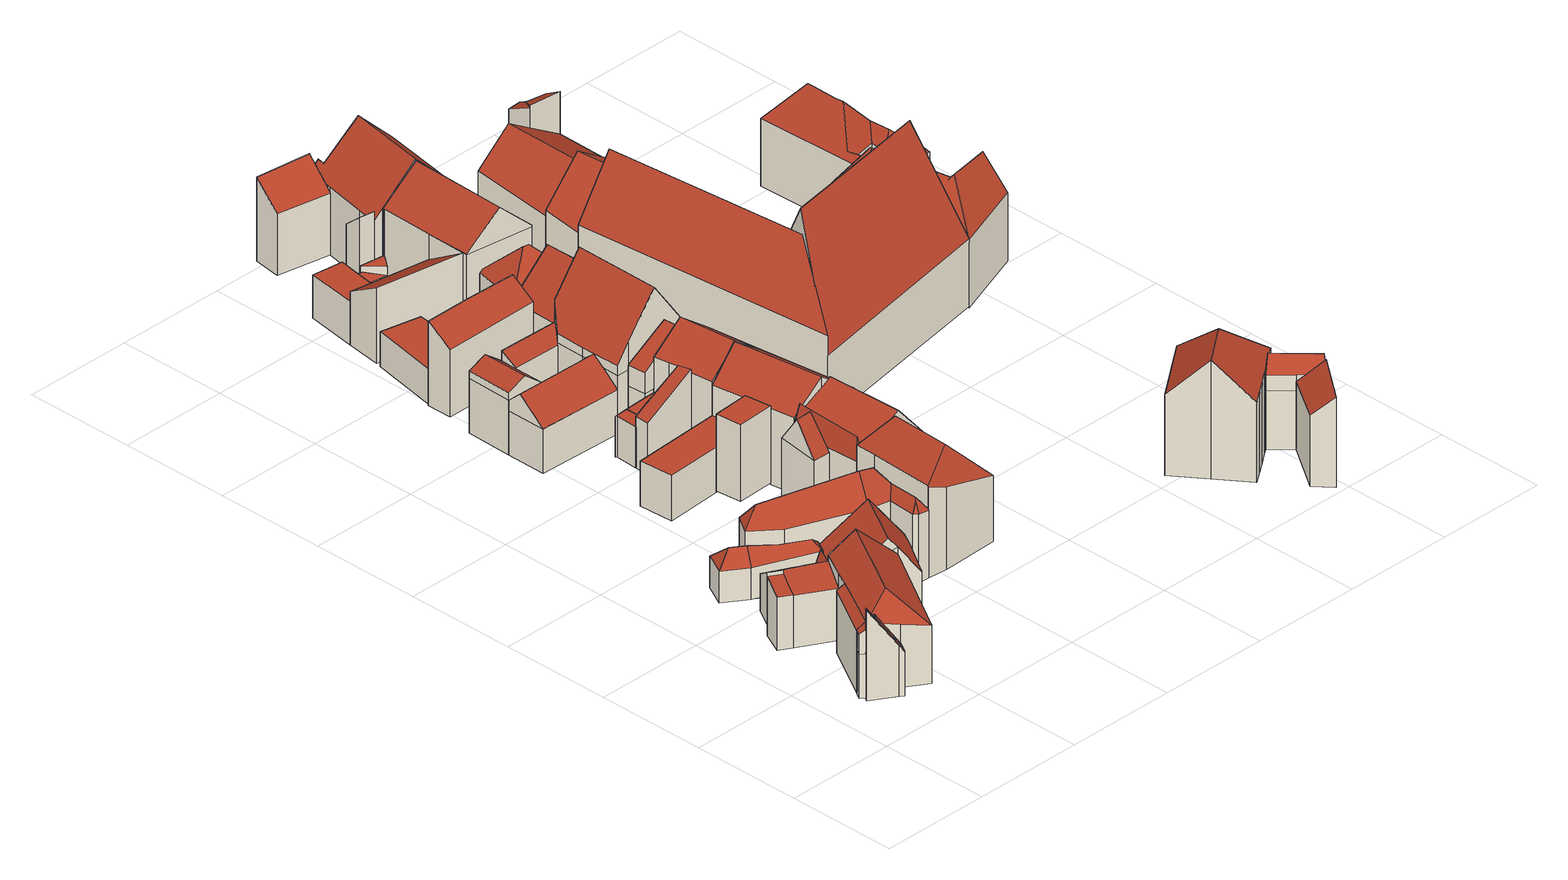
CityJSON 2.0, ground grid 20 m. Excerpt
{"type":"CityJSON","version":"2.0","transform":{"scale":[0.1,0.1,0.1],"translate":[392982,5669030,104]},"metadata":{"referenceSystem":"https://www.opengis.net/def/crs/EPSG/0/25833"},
"CityObjects":{
"building1":{"type":"Building","attributes":{"Gemeindeschluessel":14627140,"Geometrietyp2DReferenz":"3000","function":"31001_9998","roofType":"9999"},"children":["building1-1","building1-2"]},
"building1-1":{"type":"BuildingPart","attributes":{"Dachtyp_tdc":"tdcPolyFlatRoof","Dachneigung":34.37,"QualitaetDacherkennung":70,"Geometrietyp2DReferenz":"3000","roofType":"2100","measuredHeight":9.37},"parents":["building1"],"geometry":[{"type":"MultiSurface","lod":"2","boundaries":[[[0,1,2,3]],[[4,5,6,7]],[[5,0,3,6]],[[5,4,1,0]],[[3,2,7,6]],[[7,2,1,4]]],"semantics":{"surfaces":[{"type":"WallSurface"},{"type":"RoofSurface"},{"type":"GroundSurface"},{"type":"ClosureSurface"}],"values":[0,0,0,1,2,3]}}]},
"building1-2":{"type":"BuildingPart","attributes":{"Dachtyp_tdc":"tdcPolyFlatRoof","Dachneigung":31.63,"QualitaetDacherkennung":50,"Geometrietyp2DReferenz":"3000","roofType":"2100","measuredHeight":8.88},"parents":["building1"],"geometry":[{"type":"MultiSurface","lod":"2","boundaries":[[[8,9,10,2,1]],[[9,11,12,10]],[[11,4,7,12]],[[11,9,8,4]],[[7,2,10,12]],[[8,1,4]],[[1,2,7,4]]],"semantics":{"surfaces":[{"type":"WallSurface"},{"type":"RoofSurface"},{"type":"GroundSurface"},{"type":"ClosureSurface"}],"values":[0,0,0,1,2,0,3]}}]},
"building2":{"type":"Building","attributes":{"Gemeindeschluessel":14627140,"Geometrietyp2DReferenz":"3000","function":"31001_9998","roofType":"9999"},"children":["building2-1","building2-2","building2-3","building2-4","building2-5","building2-6"]},
"building2-1":{"type":"BuildingPart","attributes":{"Dachtyp_tdc":"tdcPolyFlatRoof","Dachneigung":35.45,"QualitaetDacherkennung":53,"Geometrietyp2DReferenz":"3000","roofType":"2100","measuredHeight":12.26},"parents":["building2"],"geometry":[{"type":"MultiSurface","lod":"2","boundaries":[[[13,14,15,16,17]],[[14,18,19,20,15]],[[18,14,13,21,22]],[[23,16,15,20]],[[17,16,23,24]],[[13,17,24,21]],[[22,19,18]],[[23,20,19,22,21,24]]],"semantics":{"surfaces":[{"type":"WallSurface"},{"type":"RoofSurface"},{"type":"GroundSurface"},{"type":"ClosureSurface"}],"values":[0,0,1,2,3,3,0,3]}}]},
"building2-2":{"type":"BuildingPart","attributes":{"Dachtyp_tdc":"tdcPolyFlatRoof","Dachneigung":15.86,"QualitaetDacherkennung":70,"Geometrietyp2DReferenz":"3000","roofType":"2100","measuredHeight":10.67},"parents":["building2"],"geometry":[{"type":"MultiSurface","lod":"2","boundaries":[[[25,26,27,28]],[[26,29,30,27]],[[31,25,28,32,33]],[[31,34,29,26,25]],[[28,27,30,32]],[[31,33,34]],[[33,32,30,29,34]]],"semantics":{"surfaces":[{"type":"WallSurface"},{"type":"RoofSurface"},{"type":"GroundSurface"},{"type":"ClosureSurface"}],"values":[0,0,0,1,2,0,3]}}]},
"building2-3":{"type":"BuildingPart","attributes":{"Dachtyp_tdc":"tdcHipAndGableRoof","Dachneigung":41.26,"QualitaetDacherkennung":51,"Geometrietyp2DReferenz":"3000","roofType":"5000","measuredHeight":15.75},"parents":["building2"],"geometry":[{"type":"MultiSurface","lod":"2","boundaries":[[[35,36,37,38,39]],[[36,40,41,37]],[[40,42,43,41]],[[42,44,45,46,43]],[[19,47,48,49,20]],[[50,51,44,42,52]],[[42,40,36,52]],[[36,35,47,19,22,50,52]],[[38,37,41,43,46,23,20,49]],[[51,45,44]],[[46,45,24,23]],[[21,24,45,51,50]],[[22,21,50]],[[19,20,23,24,21,22]],[[35,39,48,47]],[[39,38,49,48]]],"semantics":{"surfaces":[{"type":"WallSurface"},{"type":"RoofSurface"},{"type":"GroundSurface"},{"type":"ClosureSurface"}],"values":[0,0,0,0,0,1,1,1,2,0,3,3,0,3,0,3]}}]},
"building2-4":{"type":"BuildingPart","attributes":{"Dachtyp_tdc":"tdcPolyFlatRoof","Dachneigung":16.3,"QualitaetDacherkennung":48,"Geometrietyp2DReferenz":"3000","roofType":"2100","measuredHeight":10.95},"parents":["building2"],"geometry":[{"type":"MultiSurface","lod":"2","boundaries":[[[53,54,30,29]],[[53,55,56,54]],[[55,57,58,56]],[[57,39,38,58]],[[48,33,32,49]],[[33,48,39,57,55,53,29,34]],[[30,54,56,58,38,49,32]],[[48,49,38,39]],[[30,32,33,34,29]]],"semantics":{"surfaces":[{"type":"WallSurface"},{"type":"RoofSurface"},{"type":"GroundSurface"},{"type":"ClosureSurface"}],"values":[0,0,0,0,0,1,2,3,3]}}]},
"building2-5":{"type":"BuildingPart","attributes":{"Dachtyp_tdc":"tdcGableRoof","Dachneigung":54.19,"QualitaetDacherkennung":48,"Geometrietyp2DReferenz":"3000","roofType":"3100","measuredHeight":13.71},"parents":["building2"],"geometry":[{"type":"MultiSurface","lod":"2","boundaries":[[[45,59,60,46]],[[61,62,63,64]],[[62,17,16,63]],[[65,66,67,68,69,70]],[[45,51,69,68,71,72]],[[45,72,59]],[[62,65,70,13,17]],[[61,66,65,62]],[[16,23,46,60,64,63]],[[23,16,17,24]],[[46,23,24,45]],[[64,60,59,61]],[[67,71,68]],[[59,72,71,67,66,61]],[[13,70,69,51,50,21]],[[17,13,21,24]],[[24,21,50,51,45]]],"semantics":{"surfaces":[{"type":"WallSurface"},{"type":"RoofSurface"},{"type":"GroundSurface"},{"type":"ClosureSurface"}],"values":[0,0,0,1,1,0,0,0,2,3,3,3,0,3,0,3,3]}}]},
"building2-6":{"type":"BuildingPart","attributes":{"Dachtyp_tdc":"tdcPolyFlatRoof","Dachneigung":53.9,"QualitaetDacherkennung":33,"Geometrietyp2DReferenz":"3000","roofType":"2100","measuredHeight":16.11},"parents":["building2"],"geometry":[{"type":"MultiSurface","lod":"2","boundaries":[[[73,74,60,59,72]],[[73,75,76,74]],[[75,77,78,76]],[[77,79,66,61,64,78]],[[79,77,75,73,72,71,67]],[[60,74,76,78,64]],[[67,66,79]],[[59,60,64,61]],[[59,61,66,67,71,72]]],"semantics":{"surfaces":[{"type":"WallSurface"},{"type":"RoofSurface"},{"type":"GroundSurface"},{"type":"ClosureSurface"}],"values":[0,0,0,0,1,2,0,3,3]}}]},
"building3":{"type":"Building","attributes":{"Dachtyp_tdc":"tdcFreeFormRoof","Gemeindeschluessel":14627140,"Dachneigung":50.23,"QualitaetDacherkennung":12,"Geometrietyp2DReferenz":"3000","function":"31001_9998","roofType":"5000","measuredHeight":8.23},"geometry":[{"type":"MultiSurface","lod":"2","boundaries":[[[80,81,82,83]],[[81,84,85,82]],[[84,86,87,85]],[[86,88,89,87]],[[88,90,91,89]],[[90,80,83,91]],[[92,93,90,88]],[[94,95,92,88,86]],[[94,86,84]],[[95,94,84,81]],[[93,92,95,81,80]],[[93,80,90]],[[83,82,85,87,89,91]]],"semantics":{"surfaces":[{"type":"WallSurface"},{"type":"RoofSurface"},{"type":"GroundSurface"}],"values":[0,0,0,0,0,0,1,1,1,1,1,1,2]}}]},
"building4":{"type":"Building","attributes":{"Dachtyp_tdc":"tdcFreeFormRoof","Gemeindeschluessel":14627140,"Dachneigung":69.52,"QualitaetDacherkennung":20,"Geometrietyp2DReferenz":"3000","function":"31001_9998","roofType":"5000","measuredHeight":7.2},"geometry":[{"type":"MultiSurface","lod":"2","boundaries":[[[96,97,98,99]],[[97,100,101,98]],[[100,102,103,101]],[[102,96,99,103]],[[104,102,100]],[[105,104,100,97]],[[105,97,96]],[[104,105,96,102]],[[99,98,101,103]]],"semantics":{"surfaces":[{"type":"WallSurface"},{"type":"RoofSurface"},{"type":"GroundSurface"}],"values":[0,0,0,0,0,1,1,1,2]}}]},
"building5":{"type":"Building","attributes":{"Dachtyp_tdc":"tdcFreeFormRoof","Gemeindeschluessel":14627140,"Dachneigung":41.81,"QualitaetDacherkennung":67,"Geometrietyp2DReferenz":"3000","function":"31001_9998","roofType":"5000","measuredHeight":13.67},"geometry":[{"type":"MultiSurface","lod":"2","boundaries":[[[106,107,108,109]],[[107,110,111,108]],[[110,112,113,111]],[[112,114,115,113]],[[114,116,117,115]],[[116,118,119,117]],[[118,120,121,119]],[[120,122,123,121]],[[122,124,125,123]],[[124,106,109,125]],[[122,120,126,127,106,124]],[[127,126,118,116,114,112,110,107]],[[107,106,127]],[[120,118,126]],[[109,108,111,113,115,117,119,121,123,125]]],"semantics":{"surfaces":[{"type":"WallSurface"},{"type":"RoofSurface"},{"type":"GroundSurface"}],"values":[0,0,0,0,0,0,0,0,0,0,1,1,0,0,2]}}]},
"building6":{"type":"Building","attributes":{"Gemeindeschluessel":14627140,"Geometrietyp2DReferenz":"3000","function":"31001_9998","roofType":"9999"},"children":["building6-1","building6-2"]},
"building6-1":{"type":"BuildingPart","attributes":{"Dachtyp_tdc":"tdcFreeFormRoof","Dachneigung":55.6,"QualitaetDacherkennung":14,"Geometrietyp2DReferenz":"3000","roofType":"5000","measuredHeight":17.18},"parents":["building6"],"geometry":[{"type":"MultiSurface","lod":"2","boundaries":[[[128,129,130,131]],[[129,132,133,130]],[[132,134,135,133]],[[134,136,137,135]],[[136,138,139,137]],[[140,141,142,143]],[[141,144,145,142]],[[144,146,147,145]],[[146,148,149,147]],[[148,150,151,149]],[[150,128,131,151]],[[146,144,152,153,154]],[[144,141,152]],[[141,140,155,153,152]],[[155,138,156,157,158,154,153]],[[138,136,156]],[[136,134,157,156]],[[134,132,129,159,160,158,157]],[[129,128,159]],[[128,150,148,160,159]],[[148,146,154,158,160]],[[131,130,133,135,137,139,161,143,142,145,147,149,151]],[[161,139,138,155]],[[140,143,161,155]]],"semantics":{"surfaces":[{"type":"WallSurface"},{"type":"RoofSurface"},{"type":"GroundSurface"},{"type":"ClosureSurface"}],"values":[0,0,0,0,0,0,0,0,0,0,0,1,1,1,1,1,1,1,1,1,1,2,3,3]}}]},
"building6-2":{"type":"BuildingPart","attributes":{"Dachtyp_tdc":"tdcHipAndGableRoof","Dachneigung":46.82,"QualitaetDacherkennung":24,"Geometrietyp2DReferenz":"3000","roofType":"5000","measuredHeight":18.06},"parents":["building6"],"geometry":[{"type":"MultiSurface","lod":"2","boundaries":[[[162,163,164,165]],[[163,166,167,164]],[[166,168,169,167]],[[168,170,171,169]],[[170,172,140,143,171]],[[173,174,175,139,138]],[[174,162,165,175]],[[176,172,170,168,177]],[[168,166,163,162,177]],[[162,174,173,176,177]],[[165,164,167,169,171,143,161,139,175]],[[155,140,172,176]],[[155,161,143,140]],[[138,155,176,173]],[[138,139,161,155]]],"semantics":{"surfaces":[{"type":"WallSurface"},{"type":"RoofSurface"},{"type":"GroundSurface"},{"type":"ClosureSurface"}],"values":[0,0,0,0,0,0,0,1,1,1,2,0,3,0,3]}}]},
"building7":{"type":"Building","attributes":{"Dachtyp_tdc":"tdcPolyFlatRoof","Gemeindeschluessel":14627140,"Dachneigung":0,"QualitaetDacherkennung":45,"Geometrietyp2DReferenz":"3000","function":"31001_9998","roofType":"1000","measuredHeight":13.75},"geometry":[{"type":"MultiSurface","lod":"2","boundaries":[[[178,179,180,181]],[[179,182,183,180]],[[182,184,185,183]],[[184,178,181,185]],[[184,182,179,178]],[[181,180,183,185]]],"semantics":{"surfaces":[{"type":"WallSurface"},{"type":"RoofSurface"},{"type":"GroundSurface"}],"values":[0,0,0,0,1,2]}}]},
"building8":{"type":"Building","attributes":{"Gemeindeschluessel":14627140,"Geometrietyp2DReferenz":"3000","function":"31001_9998","roofType":"9999"},"children":["building8-1","building8-2"]},
"building8-1":{"type":"BuildingPart","attributes":{"Dachtyp_tdc":"tdcPolyFlatRoof","Dachneigung":0,"QualitaetDacherkennung":51,"Geometrietyp2DReferenz":"3000","roofType":"1000","measuredHeight":8.14},"parents":["building8"],"geometry":[{"type":"MultiSurface","lod":"2","boundaries":[[[186,187,188,189]],[[190,191,192,193]],[[191,194,195,192]],[[194,186,189,195]],[[194,191,190,187,186]],[[189,188,193,192,195]],[[193,188,187,190]]],"semantics":{"surfaces":[{"type":"WallSurface"},{"type":"RoofSurface"},{"type":"GroundSurface"},{"type":"ClosureSurface"}],"values":[0,0,0,0,1,2,3]}}]},
"building8-2":{"type":"BuildingPart","attributes":{"Dachtyp_tdc":"tdcGableRoof","Dachneigung":36.64,"QualitaetDacherkennung":86,"Geometrietyp2DReferenz":"3000","roofType":"3100","measuredHeight":18.46},"parents":["building8"],"geometry":[{"type":"MultiSurface","lod":"2","boundaries":[[[196,197,198,188,187]],[[197,199,200,198]],[[199,201,202,200]],[[201,203,204,202]],[[203,205,206,204]],[[205,207,208,206]],[[207,209,190,193,208]],[[203,201,199,197]],[[197,196,209,207,205,203]],[[193,188,198,200,202,204,206,208]],[[187,190,209,196]],[[187,188,193,190]]],"semantics":{"surfaces":[{"type":"WallSurface"},{"type":"RoofSurface"},{"type":"GroundSurface"},{"type":"ClosureSurface"}],"values":[0,0,0,0,0,0,0,1,1,2,0,3]}}]},
"building9":{"type":"Building","attributes":{"Dachtyp_tdc":"tdcPolyFlatRoof","Gemeindeschluessel":14627140,"Dachneigung":0,"QualitaetDacherkennung":65,"Geometrietyp2DReferenz":"3000","function":"31001_9998","roofType":"1000","measuredHeight":5.79},"geometry":[{"type":"MultiSurface","lod":"2","boundaries":[[[210,211,212,213]],[[211,214,215,212]],[[214,216,217,215]],[[216,218,219,217]],[[218,220,221,219]],[[220,210,213,221]],[[220,218,216,214,211,210]],[[213,212,215,217,219,221]]],"semantics":{"surfaces":[{"type":"WallSurface"},{"type":"RoofSurface"},{"type":"GroundSurface"}],"values":[0,0,0,0,0,0,1,2]}}]},
"building10":{"type":"Building","attributes":{"Gemeindeschluessel":14627140,"Geometrietyp2DReferenz":"3000","function":"31001_9998","roofType":"9999"},"children":["building10-1","building10-2","building10-3"]},
"building10-1":{"type":"BuildingPart","attributes":{"Dachtyp_tdc":"tdcGableRoof","Dachneigung":29.52,"QualitaetDacherkennung":29,"Geometrietyp2DReferenz":"3000","roofType":"3100","measuredHeight":18.26},"parents":["building10"],"geometry":[{"type":"MultiSurface","lod":"2","boundaries":[[[205,222,223,224]],[[222,225,226,223]],[[225,227,228,229,226]],[[222,205,230]],[[227,225,231]],[[205,227,231,230]],[[225,222,230,231]],[[229,232,224,223,226]],[[205,224,232,233,228,227]],[[233,232,229,228]]],"semantics":{"surfaces":[{"type":"WallSurface"},{"type":"RoofSurface"},{"type":"GroundSurface"},{"type":"ClosureSurface"}],"values":[0,0,0,0,0,1,1,2,0,3]}}]},
"building10-2":{"type":"BuildingPart","attributes":{"Dachtyp_tdc":"tdcGableRoof","Dachneigung":56.84,"QualitaetDacherkennung":91,"Geometrietyp2DReferenz":"3000","roofType":"3100","measuredHeight":17.9},"parents":["building10"],"geometry":[{"type":"MultiSurface","lod":"2","boundaries":[[[234,235,236,237]],[[235,238,239,236]],[[238,240,241,239]],[[238,235,242]],[[235,234,243,244,242]],[[240,238,242,244,245]],[[237,236,239,241]],[[234,237,241,240]],[[245,244,243]],[[240,245,243,234]]],"semantics":{"surfaces":[{"type":"WallSurface"},{"type":"RoofSurface"},{"type":"GroundSurface"},{"type":"ClosureSurface"}],"values":[0,0,0,0,1,1,2,3,0,3]}}]},
"building10-3":{"type":"BuildingPart","attributes":{"Dachtyp_tdc":"tdcFreeFormRoof","Dachneigung":81.82,"QualitaetDacherkennung":52,"Geometrietyp2DReferenz":"3000","roofType":"5000","measuredHeight":17.86},"parents":["building10"],"geometry":[{"type":"MultiSurface","lod":"2","boundaries":[[[228,246,247,229]],[[248,233,232,241,240]],[[249,233,248]],[[250,249,248,245,243,246]],[[250,246,228]],[[249,250,228,233]],[[229,247,237,241,232]],[[237,247,246,243,234]],[[240,245,248]],[[240,241,237,234]],[[240,234,243,245]],[[229,232,233,228]]],"semantics":{"surfaces":[{"type":"WallSurface"},{"type":"RoofSurface"},{"type":"GroundSurface"},{"type":"ClosureSurface"}],"values":[0,0,1,1,1,1,2,0,0,3,3,3]}}]},
"building11":{"type":"Building","attributes":{"Gemeindeschluessel":14627140,"Geometrietyp2DReferenz":"3000","function":"31001_9998","roofType":"9999"},"children":["building11-1","building11-2","building11-3","building11-4","building11-5"]},
"building11-1":{"type":"BuildingPart","attributes":{"Dachtyp_tdc":"tdcGableRoof","Dachneigung":52.94,"QualitaetDacherkennung":64,"Geometrietyp2DReferenz":"3000","roofType":"3100","measuredHeight":16.05},"parents":["building11"],"geometry":[{"type":"MultiSurface","lod":"2","boundaries":[[[251,252,253,254]],[[252,255,256,253]],[[255,257,258,256]],[[259,251,254,260]],[[251,261,262,263,264]],[[265,266,267,264,263]],[[252,267,266,255]],[[251,264,267,252]],[[255,266,265,268,257]],[[259,261,251]],[[254,253,256,258,260]],[[260,258,257,259]],[[257,268,262,261,259]],[[263,262,268,265]]],"semantics":{"surfaces":[{"type":"WallSurface"},{"type":"RoofSurface"},{"type":"GroundSurface"},{"type":"ClosureSurface"}],"values":[0,0,0,0,1,1,0,0,0,0,2,3,3,3]}}]},
"building11-2":{"type":"BuildingPart","attributes":{"Dachtyp_tdc":"tdcFreeFormRoof","Dachneigung":55.05,"QualitaetDacherkennung":51,"Geometrietyp2DReferenz":"3000","roofType":"5000","measuredHeight":22.7},"parents":["building11"],"geometry":[{"type":"MultiSurface","lod":"2","boundaries":[[[268,269,270,271,258,257]],[[272,273,274,275,276,277,278]],[[279,280,281,282]],[[280,283,261,259,260,281]],[[284,285,286,283]],[[287,288,289,290,291,286,285]],[[268,265,291,290,269]],[[272,289,288,273]],[[279,292,287,285,284,280]],[[280,284,283]],[[260,258,271,276,275,282,281]],[[261,283,262]],[[257,258,260,259]],[[257,259,261,262,268]],[[278,293,272]],[[294,270,269]],[[277,276,271,270]],[[278,277,270,294,293]],[[295,274,273]],[[282,275,274,295,279]],[[286,291,265,263,262,283]],[[263,265,268,262]],[[289,272,293,296,294,269,290]],[[293,294,296]],[[292,295,273,288,287]],[[279,295,292]]],"semantics":{"surfaces":[{"type":"WallSurface"},{"type":"RoofSurface"},{"type":"GroundSurface"},{"type":"ClosureSurface"}],"values":[0,0,0,0,1,1,0,0,0,0,2,0,3,3,0,0,3,3,0,3,0,3,0,3,0,3]}}]},
"building11-3":{"type":"BuildingPart","attributes":{"Dachtyp_tdc":"tdcPolyFlatRoof","Dachneigung":25.86,"QualitaetDacherkennung":47,"Geometrietyp2DReferenz":"3000","roofType":"2100","measuredHeight":11.58},"parents":["building11"],"geometry":[{"type":"MultiSurface","lod":"2","boundaries":[[[297,292,279,282,298,299]],[[274,300,301,302,275]],[[274,295,292,297,300]],[[302,298,282,275]],[[299,301,300,297]],[[299,298,302,301]],[[274,275,282,279,295]],[[295,279,292]]],"semantics":{"surfaces":[{"type":"WallSurface"},{"type":"RoofSurface"},{"type":"GroundSurface"},{"type":"ClosureSurface"}],"values":[0,0,1,2,0,3,3,3]}}]},
"building11-4":{"type":"BuildingPart","attributes":{"Dachtyp_tdc":"tdcGableRoof","Dachneigung":39.05,"QualitaetDacherkennung":52,"Geometrietyp2DReferenz":"3000","roofType":"3100","measuredHeight":12.03},"parents":["building11"],"geometry":[{"type":"MultiSurface","lod":"2","boundaries":[[[303,304,305,306]],[[307,277,276,308]],[[270,303,306,271]],[[270,294,296,309,310]],[[311,312,309,296,293,278]],[[307,311,278,277]],[[303,310,309,312,304]],[[270,310,303]],[[306,305,308,276,271]],[[308,305,304,307]],[[271,276,277,270]],[[277,278,293,294,270]],[[293,296,294]],[[304,312,311,307]]],"semantics":{"surfaces":[{"type":"WallSurface"},{"type":"RoofSurface"},{"type":"GroundSurface"},{"type":"ClosureSurface"}],"values":[0,0,0,1,1,0,0,0,2,3,3,3,3,3]}}]},
"building11-5":{"type":"BuildingPart","attributes":{"Dachtyp_tdc":"tdcGableRoof","Dachneigung":37.75,"QualitaetDacherkennung":76,"Geometrietyp2DReferenz":"3000","roofType":"3100","measuredHeight":12.54},"parents":["building11"],"geometry":[{"type":"MultiSurface","lod":"2","boundaries":[[[313,299,298,314]],[[301,311,307,308,302]],[[313,314,305,304,312]],[[315,316,317,318]],[[301,299,317,316,311]],[[313,318,317,299]],[[312,315,318,313]],[[311,316,315,312]],[[314,298,302,308,305]],[[302,298,299,301]],[[304,305,308,307]],[[312,304,307,311]]],"semantics":{"surfaces":[{"type":"WallSurface"},{"type":"RoofSurface"},{"type":"GroundSurface"},{"type":"ClosureSurface"}],"values":[0,0,0,1,1,0,0,0,2,3,3,3]}}]},
"building12":{"type":"Building","attributes":{"Gemeindeschluessel":14627140,"Geometrietyp2DReferenz":"3000","function":"31001_9998","roofType":"9999"},"children":["building12-1","building12-2","building12-3"]},
"building12-1":{"type":"BuildingPart","attributes":{"Dachtyp_tdc":"tdcPolyFlatRoof","Dachneigung":0,"QualitaetDacherkennung":92,"Geometrietyp2DReferenz":"3000","roofType":"1000","measuredHeight":7.24},"parents":["building12"],"geometry":[{"type":"MultiSurface","lod":"2","boundaries":[[[211,210,319,320]],[[210,321,322,319]],[[323,324,325,326]],[[324,327,328,325]],[[327,211,320,328]],[[327,324,323,321,210,211]],[[320,319,322,326,325,328]],[[326,322,321,323]]],"semantics":{"surfaces":[{"type":"WallSurface"},{"type":"RoofSurface"},{"type":"GroundSurface"},{"type":"ClosureSurface"}],"values":[0,0,0,0,0,1,2,3]}}]},
"building12-2":{"type":"BuildingPart","attributes":{"Dachtyp_tdc":"tdcGableRoof","Dachneigung":37.89,"QualitaetDacherkennung":82,"Geometrietyp2DReferenz":"3000","roofType":"3100","measuredHeight":17.95},"parents":["building12"],"geometry":[{"type":"MultiSurface","lod":"2","boundaries":[[[329,330,331,332]],[[330,333,334,331]],[[333,335,336,334]],[[335,337,338,336]],[[337,339,340,338]],[[339,199,341,340]],[[199,342,343,341]],[[342,344,345,343]],[[344,346,347,345]],[[342,199,339,337]],[[337,335,333,330,329,346,344,342]],[[332,331,334,336,338,340,341,343,345,347]],[[329,332,347,346]]],"semantics":{"surfaces":[{"type":"WallSurface"},{"type":"RoofSurface"},{"type":"GroundSurface"},{"type":"ClosureSurface"}],"values":[0,0,0,0,0,0,0,0,0,1,1,2,3]}}]},
"building12-3":{"type":"BuildingPart","attributes":{"Dachtyp_tdc":"tdcPolyFlatRoof","Dachneigung":27.36,"QualitaetDacherkennung":46,"Geometrietyp2DReferenz":"3000","roofType":"2100","measuredHeight":14.14},"parents":["building12"],"geometry":[{"type":"MultiSurface","lod":"2","boundaries":[[[348,349,329,332,322,321]],[[350,347,346]],[[350,351,352,347]],[[351,353,323,326,352]],[[351,350,349,348,353]],[[326,322,332,347,352]],[[321,323,353,348]],[[321,322,326,323]],[[346,329,349,350]],[[346,347,332,329]]],"semantics":{"surfaces":[{"type":"WallSurface"},{"type":"RoofSurface"},{"type":"GroundSurface"},{"type":"ClosureSurface"}],"values":[0,0,0,0,1,2,0,3,0,3]}}]},
"building13":{"type":"Building","attributes":{"Gemeindeschluessel":14627140,"Geometrietyp2DReferenz":"3000","function":"31001_9998","roofType":"9999"},"children":["building13-1","building13-2"]},
"building13-1":{"type":"BuildingPart","attributes":{"Dachtyp_tdc":"tdcGableRoof","Dachneigung":52.49,"QualitaetDacherkennung":61,"Geometrietyp2DReferenz":"3000","roofType":"3100","measuredHeight":18.39},"parents":["building13"],"geometry":[{"type":"MultiSurface","lod":"2","boundaries":[[[354,355,356,357]],[[355,358,359,356]],[[358,360,361,359]],[[360,362,363,361]],[[362,364,365,363]],[[364,366,367,365]],[[362,360,358,355]],[[355,354,366,364,362]],[[357,356,359,361,363,365,367]],[[357,367,366,354]]],"semantics":{"surfaces":[{"type":"WallSurface"},{"type":"RoofSurface"},{"type":"GroundSurface"},{"type":"ClosureSurface"}],"values":[0,0,0,0,0,0,1,1,2,3]}}]},
"building13-2":{"type":"BuildingPart","attributes":{"Dachtyp_tdc":"tdcPolyFlatRoof","Dachneigung":34.08,"QualitaetDacherkennung":78,"Geometrietyp2DReferenz":"3000","roofType":"2100","measuredHeight":15.21},"parents":["building13"],"geometry":[{"type":"MultiSurface","lod":"2","boundaries":[[[368,367,366]],[[368,369,370,367]],[[369,371,372,370]],[[371,373,374,372]],[[373,375,354,357,374]],[[375,373,371,369,368]],[[367,370,372,374,357]],[[368,366,354,375]],[[366,367,357,354]]],"semantics":{"surfaces":[{"type":"WallSurface"},{"type":"RoofSurface"},{"type":"GroundSurface"},{"type":"ClosureSurface"}],"values":[0,0,0,0,0,1,2,0,3]}}]},
"building14":{"type":"Building","attributes":{"Gemeindeschluessel":14627140,"Geometrietyp2DReferenz":"3000","function":"31001_9998","roofType":"9999"},"children":["building14-1","building14-2","building14-3"]},
"building14-1":{"type":"BuildingPart","attributes":{"Dachtyp_tdc":"tdcFreeFormRoof","Dachneigung":46.52,"QualitaetDacherkennung":11,"Geometrietyp2DReferenz":"3000","roofType":"5000","measuredHeight":15.55},"parents":["building14"],"geometry":[{"type":"MultiSurface","lod":"2","boundaries":[[[376,377,378,379]],[[377,380,381,382,378]],[[383,384,385,386,387]],[[384,376,379,385]],[[388,383,380,377,389]],[[390,389,377,376]],[[390,376,384]],[[384,388,389,390]],[[383,388,384]],[[379,378,382,386,385]],[[387,381,380,383]],[[387,386,382,381]]],"semantics":{"surfaces":[{"type":"WallSurface"},{"type":"RoofSurface"},{"type":"GroundSurface"},{"type":"ClosureSurface"}],"values":[0,0,0,0,1,1,1,1,0,2,0,3]}}]},
"building14-2":{"type":"BuildingPart","attributes":{"Dachtyp_tdc":"tdcPolyFlatRoof","Dachneigung":0,"QualitaetDacherkennung":59,"Geometrietyp2DReferenz":"3000","roofType":"1000","measuredHeight":5.19},"parents":["building14"],"geometry":[{"type":"MultiSurface","lod":"2","boundaries":[[[391,392,393,394]],[[392,387,386,393]],[[381,395,396,382]],[[395,397,398,396]],[[397,395,381,387,392,391]],[[394,393,386,382,396,398]],[[382,386,387,381]],[[394,398,397,391]]],"semantics":{"surfaces":[{"type":"WallSurface"},{"type":"RoofSurface"},{"type":"GroundSurface"},{"type":"ClosureSurface"}],"values":[0,0,0,0,1,2,3,3]}}]},
"building14-3":{"type":"BuildingPart","attributes":{"Dachtyp_tdc":"tdcPolyFlatRoof","Dachneigung":0,"QualitaetDacherkennung":82,"Geometrietyp2DReferenz":"3000","roofType":"1000","measuredHeight":6.39},"parents":["building14"],"geometry":[{"type":"MultiSurface","lod":"2","boundaries":[[[399,400,401,402]],[[400,403,391,394,401]],[[404,405,406,398,397]],[[405,399,402,406]],[[405,404,403,400,399]],[[402,401,394,398,406]],[[397,391,403,404]],[[397,398,394,391]]],"semantics":{"surfaces":[{"type":"WallSurface"},{"type":"RoofSurface"},{"type":"GroundSurface"},{"type":"ClosureSurface"}],"values":[0,0,0,0,1,2,0,3]}}]},
"building15":{"type":"Building","attributes":{"Gemeindeschluessel":14627140,"Geometrietyp2DReferenz":"3000","function":"31001_9998","roofType":"9999"},"children":["building15-1","building15-2","building15-3","building15-4","building15-5"]},
"building15-1":{"type":"BuildingPart","attributes":{"Dachtyp_tdc":"tdcPolyFlatRoof","Dachneigung":0,"QualitaetDacherkennung":2,"Geometrietyp2DReferenz":"3000","roofType":"1000","measuredHeight":5.65},"parents":["building15"],"geometry":[{"type":"MultiSurface","lod":"2","boundaries":[[[407,408,409,410,411]],[[412,413,414,415,416]],[[413,412,408,407]],[[411,410,415,414]],[[416,409,408,412]],[[416,415,410,409]],[[411,414,413,407]]],"semantics":{"surfaces":[{"type":"WallSurface"},{"type":"RoofSurface"},{"type":"GroundSurface"},{"type":"ClosureSurface"}],"values":[0,0,1,2,0,3,3]}}]},
"building15-2":{"type":"BuildingPart","attributes":{"Dachtyp_tdc":"tdcPolyFlatRoof","Dachneigung":0,"QualitaetDacherkennung":69,"Geometrietyp2DReferenz":"3000","roofType":"1000","measuredHeight":7.71},"parents":["building15"],"geometry":[{"type":"MultiSurface","lod":"2","boundaries":[[[417,418,419,420]],[[418,421,422,423,419]],[[424,425,426,427,428]],[[425,424,421,418,417]],[[420,419,423,427,426]],[[428,422,421,424]],[[428,427,423,422]],[[420,426,425,417]]],"semantics":{"surfaces":[{"type":"WallSurface"},{"type":"RoofSurface"},{"type":"GroundSurface"},{"type":"ClosureSurface"}],"values":[0,0,0,1,2,0,3,3]}}]},
"building15-3":{"type":"BuildingPart","attributes":{"Dachtyp_tdc":"tdcGableRoof","Dachneigung":42.87,"QualitaetDacherkennung":89,"Geometrietyp2DReferenz":"3000","roofType":"3100","measuredHeight":20.11},"parents":["building15"],"geometry":[{"type":"MultiSurface","lod":"2","boundaries":[[[429,430,431]],[[429,432,407,411,430]],[[433,434,435,414,413]],[[434,436,437,435]],[[436,438,439,437]],[[438,440,441,439]],[[432,429,442,443,444,445,433]],[[446,445,444,447]],[[434,446,447,436]],[[436,447,444,443,438]],[[433,445,446,434]],[[438,443,442,440]],[[440,442,429]],[[430,411,414,435,437,439,441]],[[413,407,432,433]],[[413,414,411,407]],[[431,440,429]],[[431,430,441,440]]],"semantics":{"surfaces":[{"type":"WallSurface"},{"type":"RoofSurface"},{"type":"GroundSurface"},{"type":"ClosureSurface"}],"values":[0,0,0,0,0,0,1,1,0,0,0,0,0,2,0,3,0,3]}}]},
"building15-4":{"type":"BuildingPart","attributes":{"Dachtyp_tdc":"tdcFreeFormRoof","Dachneigung":46.64,"QualitaetDacherkennung":12,"Geometrietyp2DReferenz":"3000","roofType":"5000","measuredHeight":5.45},"parents":["building15"],"geometry":[{"type":"MultiSurface","lod":"2","boundaries":[[[422,416,415,423]],[[409,428,427,410]],[[448,449,428,409]],[[448,409,416]],[[449,448,416,422]],[[449,422,428]],[[423,415,410,427]],[[410,415,416,409]],[[423,427,428,422]]],"semantics":{"surfaces":[{"type":"WallSurface"},{"type":"RoofSurface"},{"type":"GroundSurface"},{"type":"ClosureSurface"}],"values":[0,0,1,1,1,1,2,3,3]}}]},
"building15-5":{"type":"BuildingPart","attributes":{"Dachtyp_tdc":"tdcPolyFlatRoof","Dachneigung":31.87,"QualitaetDacherkennung":49,"Geometrietyp2DReferenz":"3000","roofType":"2100","measuredHeight":14.15},"parents":["building15"],"geometry":[{"type":"MultiSurface","lod":"2","boundaries":[[[440,450,451,441]],[[450,452,417,420,451]],[[453,431,430,426,425]],[[453,452,450,440,431]],[[430,441,451,420,426]],[[441,430,431,440]],[[425,417,452,453]],[[425,426,420,417]]],"semantics":{"surfaces":[{"type":"WallSurface"},{"type":"RoofSurface"},{"type":"GroundSurface"},{"type":"ClosureSurface"}],"values":[0,0,0,1,2,3,0,3]}}]},
"building16":{"type":"Building","attributes":{"Gemeindeschluessel":14627140,"Geometrietyp2DReferenz":"3000","function":"31001_9998","roofType":"9999"},"children":["building16-1","building16-2","building16-3"]},
"building16-1":{"type":"BuildingPart","attributes":{"Dachtyp_tdc":"tdcPolyFlatRoof","Dachneigung":38.57,"QualitaetDacherkennung":71,"Geometrietyp2DReferenz":"3000","roofType":"2100","measuredHeight":15.43},"parents":["building16"],"geometry":[{"type":"MultiSurface","lod":"2","boundaries":[[[454,455,456,457]],[[455,458,459,460,456]],[[461,454,457,462]],[[461,463,458,455,454]],[[457,456,460,462]],[[463,459,458]],[[461,462,460,459,463]]],"semantics":{"surfaces":[{"type":"WallSurface"},{"type":"RoofSurface"},{"type":"GroundSurface"},{"type":"ClosureSurface"}],"values":[0,0,0,1,2,0,3]}}]},
"building16-2":{"type":"BuildingPart","attributes":{"Dachtyp_tdc":"tdcPolyFlatRoof","Dachneigung":39.99,"QualitaetDacherkennung":72,"Geometrietyp2DReferenz":"3000","roofType":"2100","measuredHeight":13.8},"parents":["building16"],"geometry":[{"type":"MultiSurface","lod":"2","boundaries":[[[464,465,466,467]],[[465,468,469,466]],[[470,464,467,471,472]],[[470,473,468,465,464]],[[467,466,469,471]],[[472,473,470]],[[471,469,468,473,472]]],"semantics":{"surfaces":[{"type":"WallSurface"},{"type":"RoofSurface"},{"type":"GroundSurface"},{"type":"ClosureSurface"}],"values":[0,0,0,1,2,0,3]}}]},
"building16-3":{"type":"BuildingPart","attributes":{"Dachtyp_tdc":"tdcGableRoof","Dachneigung":44.01,"QualitaetDacherkennung":77,"Geometrietyp2DReferenz":"3000","roofType":"3100","measuredHeight":19.91},"parents":["building16"],"geometry":[{"type":"MultiSurface","lod":"2","boundaries":[[[459,474,475,460]],[[474,476,477,475]],[[476,478,479,477]],[[478,480,481,479]],[[480,446,482,481]],[[446,483,484,482]],[[483,472,471,484]],[[485,486,461,462,469,468]],[[483,446,480,478]],[[478,476,474,459,463,486,485,473,472,483]],[[462,460,475,477,479,481,482,484,471,469]],[[463,461,486]],[[460,462,461,463,459]],[[468,473,485]],[[469,471,472,473,468]]],"semantics":{"surfaces":[{"type":"WallSurface"},{"type":"RoofSurface"},{"type":"GroundSurface"},{"type":"ClosureSurface"}],"values":[0,0,0,0,0,0,0,0,1,1,2,0,3,0,3]}}]},
"building17":{"type":"Building","attributes":{"name":"Bürgerbüro","Dachtyp_tdc":"tdcFreeFormRoof","Gemeindeschluessel":14627140,"Dachneigung":54.52,"QualitaetDacherkennung":76,"Geometrietyp2DReferenz":"3000","function":"31001_3010","roofType":"5000","measuredHeight":23.64},"geometry":[{"type":"MultiSurface","lod":"2","boundaries":[[[487,488,489,490]],[[488,491,492,489]],[[491,493,494,492]],[[493,495,496,494]],[[495,487,490,496]],[[495,497,498,487]],[[491,488,498,497,493]],[[488,487,498]],[[495,493,497]],[[490,489,492,494,496]]],"semantics":{"surfaces":[{"type":"WallSurface"},{"type":"RoofSurface"},{"type":"GroundSurface"}],"values":[0,0,0,0,0,1,1,0,0,2]}}]},
"building18":{"type":"Building","attributes":{"Dachtyp_tdc":"tdcFreeFormRoof","Gemeindeschluessel":14627140,"Dachneigung":34.34,"QualitaetDacherkennung":75,"Geometrietyp2DReferenz":"3000","function":"31001_9998","roofType":"5000","measuredHeight":18.31},"geometry":[{"type":"MultiSurface","lod":"2","boundaries":[[[499,500,501,502]],[[500,503,504,501]],[[503,505,506,504]],[[505,507,508,506]],[[507,499,502,508]],[[509,510,500,499]],[[507,505,503,510,509]],[[503,500,510]],[[499,507,509]],[[502,501,504,506,508]]],"semantics":{"surfaces":[{"type":"WallSurface"},{"type":"RoofSurface"},{"type":"GroundSurface"}],"values":[0,0,0,0,0,1,1,0,0,2]}}]},
"building19":{"type":"Building","attributes":{"name":"Stadtverwaltung","Dachtyp_tdc":"tdcGableRoof","Gemeindeschluessel":14627140,"Dachneigung":59.15,"QualitaetDacherkennung":62,"Geometrietyp2DReferenz":"3000","function":"31001_3012","roofType":"3100","measuredHeight":29.7},"geometry":[{"type":"MultiSurface","lod":"2","boundaries":[[[511,512,513,514]],[[512,515,516,513]],[[515,517,518,516]],[[517,511,514,518]],[[515,512,519]],[[511,517,520]],[[512,511,520,519]],[[517,515,519,520]],[[514,513,516,518]]],"semantics":{"surfaces":[{"type":"WallSurface"},{"type":"RoofSurface"},{"type":"GroundSurface"}],"values":[0,0,0,0,0,0,1,1,2]}}]},
"building20":{"type":"Building","attributes":{"Gemeindeschluessel":14627140,"Geometrietyp2DReferenz":"3000","function":"31001_9998","roofType":"9999"},"children":["building20-1","building20-2","building20-3"]},
"building20-1":{"type":"BuildingPart","attributes":{"Dachtyp_tdc":"tdcPolyFlatRoof","Dachneigung":41.4,"QualitaetDacherkennung":68,"Geometrietyp2DReferenz":"3000","roofType":"2100","measuredHeight":16.18},"parents":["building20"],"geometry":[{"type":"MultiSurface","lod":"2","boundaries":[[[521,522,523,524]],[[522,525,526,527,523]],[[528,521,524,529,530,531]],[[528,532,525,522,521]],[[524,523,527,529]],[[531,532,528]],[[530,529,527,526]],[[530,526,525,532,531]]],"semantics":{"surfaces":[{"type":"WallSurface"},{"type":"RoofSurface"},{"type":"GroundSurface"},{"type":"ClosureSurface"}],"values":[0,0,0,1,2,0,3,3]}}]},
"building20-2":{"type":"BuildingPart","attributes":{"Dachtyp_tdc":"tdcGableRoof","Dachneigung":57.59,"QualitaetDacherkennung":34,"Geometrietyp2DReferenz":"3000","roofType":"3100","measuredHeight":15.72},"parents":["building20"],"geometry":[{"type":"MultiSurface","lod":"2","boundaries":[[[533,530,529,534]],[[526,535,536,527]],[[537,533,534,538]],[[537,539,540,541,542]],[[543,532,531,541,540,544,545]],[[526,525,543,545,535]],[[533,542,541,531,530]],[[537,542,533]],[[534,529,527,536,538]],[[527,529,530,526]],[[538,536,535,537]],[[544,540,539]],[[535,545,544,539,537]],[[543,525,532]],[[530,531,532,525,526]]],"semantics":{"surfaces":[{"type":"WallSurface"},{"type":"RoofSurface"},{"type":"GroundSurface"},{"type":"ClosureSurface"}],"values":[0,0,0,1,1,0,0,0,2,3,3,0,3,0,3]}}]},
"building20-3":{"type":"BuildingPart","attributes":{"Dachtyp_tdc":"tdcFreeFormRoof","Dachneigung":44.57,"QualitaetDacherkennung":14,"Geometrietyp2DReferenz":"3000","roofType":"5000","measuredHeight":21.4},"parents":["building20"],"geometry":[{"type":"MultiSurface","lod":"2","boundaries":[[[546,547,548,549]],[[547,550,551,548]],[[550,552,553,551]],[[552,554,555,553]],[[554,556,557,555]],[[556,558,537,538,557]],[[559,560,561,536,535,545]],[[560,546,549,561]],[[558,556,562]],[[556,554,552,562]],[[552,550,547,546,560,559,544,539,558,562]],[[549,548,551,553,555,557,538,536,561]],[[545,544,559]],[[539,537,558]],[[535,536,538,537]],[[545,535,537,539,544]]],"semantics":{"surfaces":[{"type":"WallSurface"},{"type":"RoofSurface"},{"type":"GroundSurface"},{"type":"ClosureSurface"}],"values":[0,0,0,0,0,0,0,0,1,1,1,2,0,0,3,3]}}]},
"building21":{"type":"Building","attributes":{"Dachtyp_tdc":"tdcFreeFormRoof","Gemeindeschluessel":14627140,"Dachneigung":31.98,"QualitaetDacherkennung":39,"Geometrietyp2DReferenz":"3000","function":"31001_9998","roofType":"5000","measuredHeight":16.49},"geometry":[{"type":"MultiSurface","lod":"2","boundaries":[[[563,564,565,566]],[[564,567,568,565]],[[567,569,570,568]],[[569,571,572,570]],[[571,573,574,572]],[[573,575,576,574]],[[575,563,566,576]],[[567,577,578,575,573,571,569]],[[578,577,564,563]],[[567,564,577]],[[563,575,578]],[[566,565,568,570,572,574,576]]],"semantics":{"surfaces":[{"type":"WallSurface"},{"type":"RoofSurface"},{"type":"GroundSurface"}],"values":[0,0,0,0,0,0,0,1,1,0,0,2]}}]},
"building22":{"type":"Building","attributes":{"Gemeindeschluessel":14627140,"Geometrietyp2DReferenz":"3000","function":"31001_9998","roofType":"9999"},"children":["building22-1","building22-2"]},
"building22-1":{"type":"BuildingPart","attributes":{"Dachtyp_tdc":"tdcPolyFlatRoof","Dachneigung":28.73,"QualitaetDacherkennung":70,"Geometrietyp2DReferenz":"3000","roofType":"2100","measuredHeight":17.18},"parents":["building22"],"geometry":[{"type":"MultiSurface","lod":"2","boundaries":[[[579,580,581,582,583]],[[584,585,586,568]],[[585,579,583,586]],[[585,584,587,580,579]],[[583,582,568,586]],[[587,581,580]],[[568,582,581,587,584]]],"semantics":{"surfaces":[{"type":"WallSurface"},{"type":"RoofSurface"},{"type":"GroundSurface"},{"type":"ClosureSurface"}],"values":[0,0,0,1,2,0,3]}}]},
"building22-2":{"type":"BuildingPart","attributes":{"Dachtyp_tdc":"tdcPolyFlatRoof","Dachneigung":30.72,"QualitaetDacherkennung":62,"Geometrietyp2DReferenz":"3000","roofType":"2100","measuredHeight":17.54},"parents":["building22"],"geometry":[{"type":"MultiSurface","lod":"2","boundaries":[[[588,589,570,590]],[[589,591,584,568,570]],[[581,588,590,582]],[[581,587,591,589,588]],[[590,570,568,582]],[[587,584,591]],[[581,582,568,584,587]]],"semantics":{"surfaces":[{"type":"WallSurface"},{"type":"RoofSurface"},{"type":"GroundSurface"},{"type":"ClosureSurface"}],"values":[0,0,0,1,2,0,3]}}]},
"building23":{"type":"Building","attributes":{"Dachtyp_tdc":"tdcFreeFormRoof","Gemeindeschluessel":14627140,"Dachneigung":52.35,"QualitaetDacherkennung":16,"Geometrietyp2DReferenz":"3000","function":"31001_9998","roofType":"5000","measuredHeight":18.98},"geometry":[{"type":"MultiSurface","lod":"2","boundaries":[[[592,593,594,595]],[[593,596,597,594]],[[596,598,599,597]],[[598,600,601,599]],[[600,602,603,601]],[[602,604,605,603]],[[604,606,607,605]],[[606,608,609,607]],[[608,610,611,609]],[[610,612,613,611]],[[612,614,615,613]],[[614,616,617,615]],[[616,618,619,617]],[[618,620,621,619]],[[620,622,623,621]],[[622,624,625,623]],[[624,626,627,625]],[[626,628,629,627]],[[628,630,631,629]],[[630,632,633,631]],[[632,634,635,633]],[[634,592,595,635]],[[636,637,634,632]],[[636,632,630]],[[638,639,640,641,637,636,630,628]],[[642,643,638,628,626]],[[642,626,624]],[[644,643,642,624,622]],[[645,646,644,622,620]],[[647,645,620,618]],[[647,618,616]],[[646,645,647,616,614]],[[639,638,643,644,646,614,612]],[[648,640,639,612,610]],[[649,648,610,608]],[[650,649,608,606]],[[651,652,650,606,604]],[[653,651,604,602]],[[654,653,602,600]],[[654,600,598]],[[652,651,653,654,598,596]],[[640,592,641]],[[648,592,640]],[[649,592,648]],[[650,592,649]],[[650,593,592]],[[652,593,650]],[[593,652,596]],[[637,641,592,634]],[[595,594,597,599,601,603,605,607,609,611,613,615,617,619,621,623,625,627,629,631,633,635]]],"semantics":{"surfaces":[{"type":"WallSurface"},{"type":"RoofSurface"},{"type":"GroundSurface"}],"values":[0,0,0,0,0,0,0,0,0,0,0,0,0,0,0,0,0,0,0,0,0,0,1,1,1,1,1,1,1,1,0,1,1,1,1,1,1,1,1,1,1,1,1,1,1,1,1,1,1,2]}}]}
},
"vertices":[
[30,279,182],[50,313,155],[50,313,88],[30,279,88],[55,273,177],[52,266,182],[52,266,88],[55,273,88],
[50,313,156],[106,290,153],[106,290,88],[88,256,177],[88,256,88],
[10,71,181],[68,170,182],[68,170,69],[10,71,69],[10,71,148],[79,164,192],[79,164,191],[79,164,69],[23,63,192],[46,104,192],[23,63,69],[23,63,148],
[11,239,164],[30,279,176],[30,279,69],[11,239,69],[52,266,176],[52,266,69],[33,227,164],[33,227,69],[33,227,163],[43,248,170],
[121,239,189],[160,219,227],[160,219,69],[121,239,69],[121,239,179],[219,188,169],[219,188,69],[108,9,173],[108,9,69],[68,35,182],[68,35,148],[68,35,69],[95,192,190],[95,192,163],[95,192,69],[23,63,193],[44,50,188],[74,73,227],
[55,273,178],[55,273,69],[88,256,179],[88,256,69],[112,244,179],[112,244,69],
[60,22,148],[60,22,69],[10,53,148],[2,58,148],[2,58,69],[10,53,69],[2,58,184],[10,53,191],[25,44,206],[25,44,207],[33,57,207],[10,71,183],[47,31,171],[60,22,149],
[55,14,149],[55,14,69],[48,19,161],[48,19,69],[5,46,230],[5,46,69],[10,53,230],
[180,307,138],[71,352,138],[71,352,82],[180,307,82],[30,380,138],[30,380,82],[51,420,138],[51,420,82],[135,360,138],[135,360,82],[193,331,138],[193,331,82],[127,347,157],[174,325,154],[59,388,164],[82,372,164],
[152,251,127],[133,260,127],[133,260,83],[152,251,83],[153,299,127],[153,299,83],[174,294,127],[174,294,83],[163,296,154],[147,265,154],
[219,188,181],[112,244,107],[112,244,64],[219,188,64],[121,263,106],[121,263,64],[152,251,135],[152,251,64],[174,294,132],[174,294,64],[180,307,132],[180,307,64],[193,331,130],[193,331,64],[309,262,129],[309,262,64],[300,243,126],[300,243,64],[249,167,133],[249,167,64],[261,291,201],[205,195,201],
[116,408,157],[138,442,157],[138,442,34],[116,408,34],[317,380,157],[317,380,34],[330,378,154],[330,378,34],[332,378,157],[332,378,34],[359,374,157],[359,374,34],[353,253,155],[332,254,157],[332,254,34],[353,253,34],[326,261,157],[326,261,34],[329,311,157],[329,311,34],[290,318,157],[290,318,34],[168,376,151],[168,376,34],[337,265,173],[340,268,177],[343,322,177],[353,254,157],[345,363,177],[344,357,177],[326,344,203],[146,416,188],[301,350,206],[353,254,34],
[439,407,215],[495,404,155],[495,404,34],[439,407,34],[494,290,152],[494,290,34],[492,253,153],[492,253,34],[388,250,182],[388,250,34],[353,253,196],[359,374,198],[360,411,198],[360,411,34],[353,254,198],[435,298,215],
[293,590,184],[289,637,184],[289,637,46],[293,590,46],[356,642,184],[356,642,46],[362,594,184],[362,594,46],
[182,693,124],[348,703,124],[348,703,43],[182,693,43],[356,642,124],[289,637,124],[289,637,43],[356,642,43],[186,631,124],[186,631,43],
[348,703,179],[403,710,228],[403,710,43],[469,718,179],[469,718,43],[492,545,178],[492,545,43],[424,547,228],[424,547,43],[368,550,179],[368,550,43],[362,594,179],[362,594,43],[356,642,179],
[274,785,121],[274,811,121],[274,811,63],[274,785,63],[317,813,121],[317,813,63],[336,814,121],[336,814,63],[340,786,121],[340,786,63],[307,786,121],[307,786,63],
[492,545,161],[492,545,39],[368,550,39],[495,404,162],[495,404,39],[372,410,179],[372,410,168],[372,410,39],[442,547,221],[446,407,221],[368,540,39],[368,540,168],
[357,466,160],[324,466,161],[324,466,39],[357,466,39],[328,538,168],[328,538,39],[353,539,167],[353,539,39],[326,503,218],[357,471,168],[355,504,218],[353,538,168],
[360,411,168],[360,411,39],[353,539,168],[361,532,217],[366,416,207],
[458,819,127],[336,814,127],[336,814,52],[458,819,52],[317,813,127],[317,813,52],[315,847,127],[315,847,52],[456,844,127],[456,844,52],[456,844,128],[434,845,156],[391,845,212],[393,816,212],[315,847,165],[317,813,165],[336,814,177],[315,847,156],
[292,847,156],[292,847,131],[292,847,52],[293,922,156],[294,975,156],[294,975,152],[294,975,52],[293,922,52],[293,922,131],[293,922,149],[320,1006,156],[443,1004,156],[443,1004,52],[320,1006,52],[456,844,156],[443,1004,177],[372,1005,279],[370,846,279],[320,1006,208],[294,975,173],[293,922,173],[292,847,174],[315,847,205],[320,1006,168],[293,916,156],[293,877,156],[300,982,156],[293,898,172],
[207,1008,168],[207,1008,52],[207,1008,150],[206,976,152],[206,976,150],[206,976,52],
[135,851,131],[136,924,131],[136,924,52],[135,851,52],[206,923,131],[206,923,52],[136,900,172],[135,851,132],[206,923,150],[136,924,150],
[138,1009,150],[138,1009,52],[136,924,163],[171,924,177],[172,1009,177],[138,1009,163],
[274,785,48],[274,811,48],[275,767,121],[275,767,48],[248,766,121],[250,807,121],[250,807,48],[248,766,48],[248,809,121],[248,809,48],
[341,768,184],[342,768,185],[342,768,48],[341,768,48],[340,786,184],[340,786,48],[336,814,184],[336,814,48],[395,816,228],[395,816,48],[458,819,179],[458,819,48],[469,718,48],[406,710,228],[406,710,48],[348,703,184],[348,703,48],[344,743,184],[344,743,48],
[275,767,154],[341,768,188],[344,743,190],[247,740,140],[247,740,48],[248,766,140],
[322,1096,165],[382,1082,244],[382,1082,60],[322,1096,60],[443,1068,166],[443,1068,60],[443,1004,165],[443,1004,60],[382,1005,244],[382,1005,60],[320,1006,164],[320,1006,60],[321,1052,164],[321,1052,60],
[321,1052,182],[141,1052,180],[141,1052,60],[141,1098,211],[141,1098,60],[228,1098,212],[228,1098,60],[322,1096,211],
[443,1068,164],[322,1096,164],[322,1096,62],[443,1068,62],[330,1132,164],[330,1132,113],[330,1132,62],[343,1186,164],[442,1173,164],[442,1173,62],[343,1186,62],[343,1186,113],[348,1185,169],[382,1133,217],[392,1131,217],
[237,1207,113],[318,1189,113],[318,1189,62],[237,1207,62],[258,1150,113],[258,1150,62],[232,1148,113],[232,1148,62],
[141,1098,125],[165,1222,125],[165,1222,62],[141,1098,62],[237,1207,125],[232,1148,125],[228,1098,125],[228,1098,62],
[322,1365,121],[306,1344,121],[306,1344,105],[306,1344,64],[322,1365,64],[278,1375,121],[322,1369,121],[322,1369,64],[278,1375,64],[278,1375,105],
[174,1294,142],[188,1386,142],[188,1386,64],[174,1294,64],[244,1379,142],[244,1379,105],[244,1379,64],[240,1354,142],[229,1285,142],[229,1285,64],[240,1354,64],[240,1354,105],
[320,1271,206],[320,1271,64],[320,1271,160],[322,1365,206],[322,1369,206],[447,1354,206],[447,1354,64],[442,1173,206],[442,1173,64],[318,1189,206],[318,1189,64],[318,1197,206],[318,1197,64],[318,1197,207],[318,1189,207],[381,1181,266],[386,1361,266],[447,1354,208],[442,1173,209],
[271,1362,119],[255,1365,119],
[165,1230,200],[165,1230,64],[174,1294,160],[229,1285,160],
[228,1500,181],[236,1550,221],[236,1550,70],[228,1500,70],[334,1535,224],[334,1535,191],[334,1535,70],[325,1482,181],[325,1482,70],[327,1494,191],
[278,1375,208],[284,1409,178],[284,1409,70],[278,1375,70],[311,1408,176],[311,1408,70],[305,1371,208],[305,1371,70],[305,1371,190],[308,1391,190],
[351,1533,207],[351,1533,70],[349,1519,207],[349,1519,70],[411,1507,269],[411,1507,70],[472,1495,208],[472,1495,70],[447,1354,70],[385,1361,269],[385,1361,70],[311,1408,190],[325,1482,191],
[524,1155,179],[721,1168,105],[721,1168,44],[524,1155,44],[668,1157,181],[668,1157,44],[696,910,171],[696,910,44],[566,672,179],[566,672,44],[629,787,280],[596,1160,280],
[524,1155,165],[527,1226,172],[527,1226,58],[524,1155,58],[693,1239,179],[693,1239,58],[713,1241,166],[713,1241,58],[721,1168,163],[721,1168,58],[607,1161,241],[602,1232,241],
[696,910,138],[899,944,142],[899,944,26],[696,910,26],[942,740,147],[942,740,26],[566,672,143],[566,672,26],[920,844,323],[632,793,323],
[986,13,171],[960,42,138],[960,42,10],[986,13,10],[1019,129,132],[1019,129,115],[1019,129,10],[1051,97,171],[1051,97,10],[1051,97,115],[1051,97,145],[1029,118,145],
[1084,140,115],[1084,140,10],[987,162,115],[987,162,10],[1034,197,115],[1034,197,10],[1014,182,154],[1007,177,167],[1065,115,167],[1084,140,118],[1019,129,144],[996,169,154],[987,162,143],
[957,140,154],[936,125,154],[936,125,10],[957,140,10],[912,108,154],[912,108,10],[871,164,223],[871,164,10],[830,221,154],[830,221,10],[940,303,154],[940,303,10],[1034,197,154],[987,162,154],[977,155,154],[977,155,10],[941,216,224],
[527,1226,162],[537,1378,169],[537,1378,59],[527,1226,59],[650,1378,194],[650,1378,59],[713,1377,154],[713,1377,59],[709,1269,156],[709,1269,59],[691,1269,168],[691,1269,59],[693,1239,166],[693,1239,59],[603,1378,224],[601,1232,224],
[679,1428,204],[679,1417,210],[679,1417,209],[679,1417,59],[679,1428,59],[650,1378,230],[654,1427,204],[654,1427,59],[676,1413,212],
[719,1411,209],[713,1377,230],[719,1411,59],[650,1378,234],
[1063,1093,145],[1072,991,145],[1072,991,23],[1063,1093,23],[1075,952,145],[1075,952,23],[1046,952,145],[1046,952,23],[1044,956,145],[1044,956,23],[1036,973,145],[1036,973,23],[1048,975,145],[1048,975,23],[1047,992,145],[1047,992,23],[1031,1003,145],[1031,1003,23],[1031,1031,145],[1031,1031,23],[988,1023,145],[988,1023,23],[1016,870,145],[1016,870,23],[1060,878,145],[1060,878,23],[1076,790,145],[1076,790,23],[942,740,145],[942,740,23],[899,944,145],[899,944,23],[894,994,145],[894,994,23],[920,1001,145],[920,1001,23],[970,1011,145],[970,1011,23],[965,1200,145],[965,1200,23],[1061,1197,145],[1061,1197,23],[1063,1139,145],[1063,1139,23],[1015,1150,207],[1015,1138,207],[981,1002,159],[978,1030,156],[1016,1077,207],[1015,1094,206],[927,971,184],[949,955,211],[949,952,211],[981,810,213],[977,813,209],[1068,834,203],[1049,1053,168],[1050,1013,170],[1058,998,161],[1061,964,160],[1062,964,161],[1053,963,160],[1050,959,155]
]}
